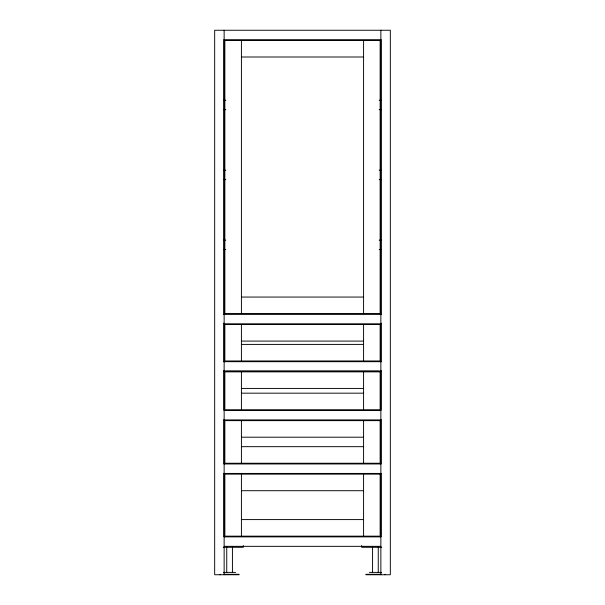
<?xml version="1.0" encoding="UTF-8"?>
<svg xmlns="http://www.w3.org/2000/svg" width="605" height="605" viewBox="0 0 605 605"><rect width="100%" height="100%" fill="white"/><g stroke="black" fill="none" stroke-linecap="round" stroke-linejoin="round"><path stroke-width="0.91" d="M224.137 39.718L380.863 39.718M241.418 56.999L363.582 56.999M223.903 100.203L225.786 100.203M379.214 100.203L381.097 100.203M223.903 109.679L225.786 109.679M379.214 109.679L381.097 109.679M223.903 170.164L225.786 170.164M379.214 170.164L381.097 170.164M223.903 179.632L225.786 179.632M379.214 179.632L381.097 179.632M223.903 240.117L225.786 240.117M379.214 240.117L381.097 240.117M223.903 249.585L225.786 249.585M379.214 249.585L381.097 249.585M241.418 297.055L363.582 297.055M223.903 314.335L381.097 314.335M224.137 323.804L380.863 323.804M241.418 341.091L363.582 341.091M241.418 344.404L363.582 344.404M224.137 361.684L380.863 361.684M224.137 371.152L380.863 371.152M241.418 388.433L363.582 388.433M241.418 393.174L363.582 393.174M224.137 410.455L380.863 410.455M224.137 419.923L380.863 419.923M241.418 437.203L363.582 437.203M241.418 446.671L363.582 446.671M224.137 463.959L380.863 463.959M224.137 473.428L380.863 473.428M241.418 490.708L363.582 490.708M241.418 519.589L363.582 519.589M224.137 536.869L380.863 536.869M224.137 546.338L380.863 546.338M223.283 547.291L243.316 547.291L243.316 545.597M381.717 547.291L361.684 547.291L361.684 545.597M223.525 572.383L235.64 572.383M369.36 572.383L381.475 572.383M223.54 574.296L239.051 574.296M365.949 574.296L381.46 574.296M239.051 574.75L214.669 574.75L214.669 30.25L390.331 30.25L390.331 574.75L365.949 574.75M384.886 574.296L384.886 574.75M381.097 39.696L381.097 314.623M381.097 323.13L381.097 361.866M381.097 370.366L381.097 410.046M381.097 419.492L381.097 463.899M381.097 473.344L381.097 536.643M380.863 30.25L380.863 574.75M379.206 371.152L225.794 371.152M378.254 547.291L378.254 572.383M372.574 547.291L372.574 572.383M363.582 40.429L363.582 313.624M363.582 324.514L363.582 360.973M363.582 371.863L363.582 409.744M363.582 420.634L363.582 463.248M363.582 474.139L363.582 536.159M241.418 40.429L241.418 313.624M241.418 324.514L241.418 360.973M241.418 371.863L241.418 409.744M241.418 420.634L241.418 463.248M241.418 474.139L241.418 536.159M232.426 547.291L232.426 572.383M226.746 547.291L226.746 572.383M224.137 30.25L224.137 574.75M223.903 39.696L223.903 314.623M223.903 323.13L223.903 361.866M223.903 370.366L223.903 410.046M223.903 419.492L223.903 463.899M223.903 473.344L223.903 536.643M220.114 574.296L220.114 574.75M380.152 40.429L224.848 40.429L224.848 313.624L380.152 313.624L380.152 40.429M380.152 324.514L224.848 324.514L224.848 360.973L380.152 360.973L380.152 324.514M380.152 371.863L224.848 371.863L224.848 409.744L380.152 409.744L380.152 371.863M380.152 420.634L224.848 420.634L224.848 463.248L380.152 463.248L380.152 420.634M380.152 474.139L224.848 474.139L224.848 536.159L380.152 536.159L380.152 474.139"/></g></svg>
